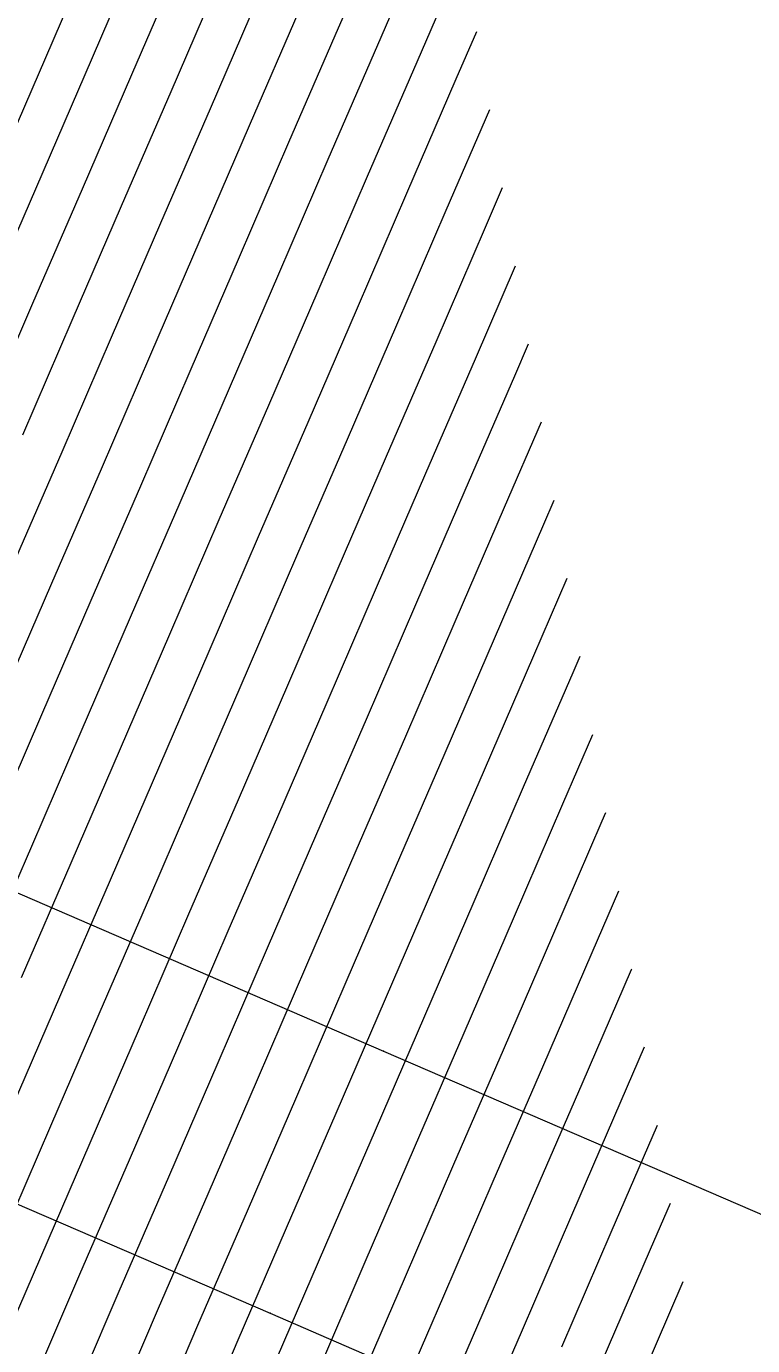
# Model space of a CAD drawing. Header units: millimetres. Extents: x 12535370 to 12592842, y 356201668 to 356234587.
# Drawn here: x 12558702 to 12559997, y 356205591 to 356207941 of the extents above; entities that cross this region are included whole.
import ezdxf
from ezdxf.enums import TextEntityAlignment as Align

# ---------------------------------------------------------------- set-up
doc = ezdxf.new("R2010")
doc.units = ezdxf.units.MM
doc.header["$MEASUREMENT"] = 0
doc.linetypes.add('Dot & Dashed', pattern=[6702.78, 3527.78, -1763.89, 0, -1411.11])
for name, color, linetype, lineweight in [('New_255 Plangrafiken_Pen_No__39', 8, 'Continuous', 13), ('New_290 Raster _ Achsen_Pen_No__108', 7, 'Continuous', 13), ('New_GRUNDSTÜCKSGRENZE_Pen_No__1', 7, 'Continuous', 13)]:
    doc.layers.add(name, color=color, linetype=linetype, lineweight=lineweight)
doc.layers.add('New_290 Raster _ Achsen', color=7, linetype='Continuous')
doc.layers.add('New_GRUNDSTÜCKSGRENZE', color=7, linetype='Continuous')
doc.styles.add('GENERATED_STYLE_1', font='arial.ttf')
doc.dimstyles.new('GENERATED_STYLE__1', dxfattribs={"dimtxt": 125, "dimasz": 47.5, "dimexe": 0.18, "dimexo": 2, "dimgap": 0, "dimtad": 1, "dimlfac": 0.001, "dimzin": 0, "dimdsep": 46, "dimtxsty": 'GENERATED_STYLE_1', "dimblk": 'ARROWHEAD_2', "dimblk1": 'ARROWHEAD_2', "dimblk2": 'ARROWHEAD_2', "dimcen": 0.09, "dimclrd": 7, "dimclre": 7, "dimclrt": 7, "dimadec": 0, "dimazin": 0, "dimtfac": 1, "dimtdec": 4, "dimtmove": 0, "dimatfit": 3, "dimfxl": 1, "dimtolj": 1, "dimtzin": 0, "dimarcsym": 0})

# ---------------------------------------------------------------- blocks, each defined once
blk = doc.blocks.new('*X17', base_point=(12240439.2, 356160438.4))
at = {"layer": 'New_255 Plangrafiken_Pen_No__39', "color": 8, "linetype": 'Continuous', "lineweight": 13}
for p, q in [((12559345.8, 356208142.2), (12559257.8, 356207938.3)), ((12559345.8, 356208142.2), (12559257.8, 356207938.3)), ((12558837.4, 356208119.8), (12558749.4, 356207915.9)), ((12558837.4, 356208119.8), (12558749.4, 356207915.9)), ((12559415.9, 356208111.9), (12559327.8, 356207908)), ((12559415.9, 356208111.9), (12559327.8, 356207908)), ((12558907.5, 356208089.6), (12558819.4, 356207885.7)), ((12558907.5, 356208089.6), (12558819.4, 356207885.7)), ((12558977.5, 356208059.3), (12558889.5, 356207855.4)), ((12558977.5, 356208059.3), (12558889.5, 356207855.4)), ((12559481.5, 356208071.3), (12559397.9, 356207877.8)), ((12559481.5, 356208071.3), (12559397.9, 356207877.8)), ((12559047.6, 356208029.1), (12558959.5, 356207825.2)), ((12559047.6, 356208029.1), (12558959.5, 356207825.2)), ((12559117.7, 356207998.8), (12559029.6, 356207794.9)), ((12559117.7, 356207998.8), (12559029.6, 356207794.9)), ((12559187.7, 356207968.5), (12559099.6, 356207764.6)), ((12559187.7, 356207968.5), (12559099.6, 356207764.6)), ((12558749.4, 356207915.9), (12558661.3, 356207712)), ((12558749.4, 356207915.9), (12558661.3, 356207712)), ((12559257.8, 356207938.3), (12559169.7, 356207734.4)), ((12559257.8, 356207938.3), (12559169.7, 356207734.4)), ((12559504.5, 356207932.1), (12559467.9, 356207847.5)), ((12559504.5, 356207932.1), (12559467.9, 356207847.5)), ((12559327.8, 356207908), (12559239.7, 356207704.1)), ((12559327.8, 356207908), (12559239.7, 356207704.1)), ((12558819.4, 356207885.7), (12558731.3, 356207681.8)), ((12558819.4, 356207885.7), (12558731.3, 356207681.8)), ((12559397.9, 356207877.8), (12559309.8, 356207673.8)), ((12559397.9, 356207877.8), (12559309.8, 356207673.8)), ((12558889.5, 356207855.4), (12558801.4, 356207651.5)), ((12558889.5, 356207855.4), (12558801.4, 356207651.5)), ((12559467.9, 356207847.5), (12559379.8, 356207643.6)), ((12559467.9, 356207847.5), (12559379.8, 356207643.6)), ((12558959.5, 356207825.2), (12558871.4, 356207621.2)), ((12558959.5, 356207825.2), (12558871.4, 356207621.2)), ((12559029.6, 356207794.9), (12558941.5, 356207591)), ((12559029.6, 356207794.9), (12558941.5, 356207591)), ((12559527.5, 356207792.9), (12559449.9, 356207613.3)), ((12559527.5, 356207792.9), (12559449.9, 356207613.3)), ((12559099.6, 356207764.6), (12559011.5, 356207560.7)), ((12559099.6, 356207764.6), (12559011.5, 356207560.7)), ((12559169.7, 356207734.4), (12559081.6, 356207530.5)), ((12559169.7, 356207734.4), (12559081.6, 356207530.5)), ((12559239.7, 356207704.1), (12559151.6, 356207500.2)), ((12559239.7, 356207704.1), (12559151.6, 356207500.2)), ((12558731.3, 356207681.8), (12558643.2, 356207477.9)), ((12558731.3, 356207681.8), (12558643.2, 356207477.9)), ((12559309.8, 356207673.8), (12559221.7, 356207469.9)), ((12559309.8, 356207673.8), (12559221.7, 356207469.9)), ((12558801.4, 356207651.5), (12558713.3, 356207447.6)), ((12558801.4, 356207651.5), (12558713.3, 356207447.6)), ((12559379.8, 356207643.6), (12559291.8, 356207439.7)), ((12559379.8, 356207643.6), (12559291.8, 356207439.7)), ((12559550.5, 356207653.8), (12559519.9, 356207583.1)), ((12559550.5, 356207653.8), (12559519.9, 356207583.1)), ((12558871.4, 356207621.2), (12558783.3, 356207417.3)), ((12558871.4, 356207621.2), (12558783.3, 356207417.3)), ((12559449.9, 356207613.3), (12559361.8, 356207409.4)), ((12559449.9, 356207613.3), (12559361.8, 356207409.4)), ((12558941.5, 356207591), (12558853.4, 356207387.1)), ((12558941.5, 356207591), (12558853.4, 356207387.1)), ((12559519.9, 356207583.1), (12559431.9, 356207379.1)), ((12559519.9, 356207583.1), (12559431.9, 356207379.1)), ((12559011.5, 356207560.7), (12558923.5, 356207356.8)), ((12559011.5, 356207560.7), (12558923.5, 356207356.8)), ((12559081.6, 356207530.5), (12558993.5, 356207326.5)), ((12559081.6, 356207530.5), (12558993.5, 356207326.5)), ((12559151.6, 356207500.2), (12559063.6, 356207296.3)), ((12559151.6, 356207500.2), (12559063.6, 356207296.3)), ((12559573.5, 356207514.6), (12559501.9, 356207348.9)), ((12559573.5, 356207514.6), (12559501.9, 356207348.9)), ((12559221.7, 356207469.9), (12559133.6, 356207266)), ((12559221.7, 356207469.9), (12559133.6, 356207266)), ((12558713.3, 356207447.6), (12558625.2, 356207243.7)), ((12558713.3, 356207447.6), (12558625.2, 356207243.7)), ((12559291.8, 356207439.7), (12559203.7, 356207235.8)), ((12559291.8, 356207439.7), (12559203.7, 356207235.8)), ((12558783.3, 356207417.3), (12558695.3, 356207213.4)), ((12558783.3, 356207417.3), (12558695.3, 356207213.4)), ((12559361.8, 356207409.4), (12559273.7, 356207205.5)), ((12559361.8, 356207409.4), (12559273.7, 356207205.5)), ((12558853.4, 356207387.1), (12558765.3, 356207183.2)), ((12558853.4, 356207387.1), (12558765.3, 356207183.2)), ((12559431.9, 356207379.1), (12559343.8, 356207175.2)), ((12559431.9, 356207379.1), (12559343.8, 356207175.2)), ((12559596.5, 356207375.4), (12559572, 356207318.6)), ((12559596.5, 356207375.4), (12559572, 356207318.6)), ((12558923.5, 356207356.8), (12558835.4, 356207152.9)), ((12558923.5, 356207356.8), (12558835.4, 356207152.9)), ((12559501.9, 356207348.9), (12559413.8, 356207145)), ((12559501.9, 356207348.9), (12559413.8, 356207145)), ((12558993.5, 356207326.5), (12558905.4, 356207122.6)), ((12558993.5, 356207326.5), (12558905.4, 356207122.6)), ((12559572, 356207318.6), (12559483.9, 356207114.7)), ((12559572, 356207318.6), (12559483.9, 356207114.7)), ((12559063.6, 356207296.3), (12558975.5, 356207092.4)), ((12559063.6, 356207296.3), (12558975.5, 356207092.4)), ((12559133.6, 356207266), (12559045.5, 356207062.1)), ((12559133.6, 356207266), (12559045.5, 356207062.1)), ((12559203.7, 356207235.8), (12559115.6, 356207031.8)), ((12559203.7, 356207235.8), (12559115.6, 356207031.8)), ((12559619.5, 356207236.2), (12559553.9, 356207084.4)), ((12559619.5, 356207236.2), (12559553.9, 356207084.4)), ((12559273.7, 356207205.5), (12559185.6, 356207001.6)), ((12559273.7, 356207205.5), (12559185.6, 356207001.6)), ((12558765.3, 356207183.2), (12558677.2, 356206979.2)), ((12558765.3, 356207183.2), (12558677.2, 356206979.2)), ((12559343.8, 356207175.2), (12559255.7, 356206971.3)), ((12559343.8, 356207175.2), (12559255.7, 356206971.3)), ((12558835.4, 356207152.9), (12558747.3, 356206949)), ((12558835.4, 356207152.9), (12558747.3, 356206949)), ((12559413.8, 356207145), (12559325.7, 356206941.1)), ((12559413.8, 356207145), (12559325.7, 356206941.1)), ((12558905.4, 356207122.6), (12558817.3, 356206918.7)), ((12558905.4, 356207122.6), (12558817.3, 356206918.7)), ((12559483.9, 356207114.7), (12559395.8, 356206910.8)), ((12559483.9, 356207114.7), (12559395.8, 356206910.8)), ((12559642.5, 356207097), (12559624, 356207054.2)), ((12559642.5, 356207097), (12559624, 356207054.2)), ((12558975.5, 356207092.4), (12558887.4, 356206888.5)), ((12558975.5, 356207092.4), (12558887.4, 356206888.5)), ((12559553.9, 356207084.4), (12559465.9, 356206880.5)), ((12559553.9, 356207084.4), (12559465.9, 356206880.5)), ((12559045.5, 356207062.1), (12558957.4, 356206858.2)), ((12559045.5, 356207062.1), (12558957.4, 356206858.2)), ((12559624, 356207054.2), (12559535.9, 356206850.3)), ((12559624, 356207054.2), (12559535.9, 356206850.3)), ((12559115.6, 356207031.8), (12559027.5, 356206827.9)), ((12559115.6, 356207031.8), (12559027.5, 356206827.9)), ((12559185.6, 356207001.6), (12559097.6, 356206797.7)), ((12559185.6, 356207001.6), (12559097.6, 356206797.7)), ((12559255.7, 356206971.3), (12559167.6, 356206767.4)), ((12559255.7, 356206971.3), (12559167.6, 356206767.4)), ((12559665.5, 356206957.8), (12559606, 356206820)), ((12559665.5, 356206957.8), (12559606, 356206820)), ((12558747.3, 356206949), (12558659.2, 356206745.1)), ((12558747.3, 356206949), (12558659.2, 356206745.1)), ((12559325.7, 356206941.1), (12559237.7, 356206737.1)), ((12559325.7, 356206941.1), (12559237.7, 356206737.1)), ((12558817.3, 356206918.7), (12558729.2, 356206714.8)), ((12558817.3, 356206918.7), (12558729.2, 356206714.8)), ((12559395.8, 356206910.8), (12559307.7, 356206706.9)), ((12559395.8, 356206910.8), (12559307.7, 356206706.9)), ((12558887.4, 356206888.5), (12558799.3, 356206684.5)), ((12558887.4, 356206888.5), (12558799.3, 356206684.5)), ((12558957.4, 356206858.2), (12558869.4, 356206654.3)), ((12558957.4, 356206858.2), (12558869.4, 356206654.3)), ((12559465.9, 356206880.5), (12559377.8, 356206676.6)), ((12559465.9, 356206880.5), (12559377.8, 356206676.6)), ((12559535.9, 356206850.3), (12559447.8, 356206646.4)), ((12559535.9, 356206850.3), (12559447.8, 356206646.4)), ((12559027.5, 356206827.9), (12558939.4, 356206624)), ((12559027.5, 356206827.9), (12558939.4, 356206624)), ((12559606, 356206820), (12559517.9, 356206616.1)), ((12559606, 356206820), (12559517.9, 356206616.1)), ((12559688.5, 356206818.6), (12559676, 356206789.7)), ((12559688.5, 356206818.6), (12559676, 356206789.7)), ((12559097.6, 356206797.7), (12559009.5, 356206593.8)), ((12559097.6, 356206797.7), (12559009.5, 356206593.8)), ((12559676, 356206789.7), (12559587.9, 356206585.8)), ((12559676, 356206789.7), (12559587.9, 356206585.8)), ((12559167.6, 356206767.4), (12559079.5, 356206563.5)), ((12559167.6, 356206767.4), (12559079.5, 356206563.5)), ((12559237.7, 356206737.1), (12559149.6, 356206533.2)), ((12559237.7, 356206737.1), (12559149.6, 356206533.2)), ((12558729.2, 356206714.8), (12558641.2, 356206510.9)), ((12558729.2, 356206714.8), (12558641.2, 356206510.9)), ((12559307.7, 356206706.9), (12559219.6, 356206503)), ((12559307.7, 356206706.9), (12559219.6, 356206503)), ((12558799.3, 356206684.5), (12558711.2, 356206480.6)), ((12558799.3, 356206684.5), (12558711.2, 356206480.6)), ((12559377.8, 356206676.6), (12559289.7, 356206472.7)), ((12559377.8, 356206676.6), (12559289.7, 356206472.7)), ((12559711.5, 356206679.4), (12559658, 356206555.6)), ((12559711.5, 356206679.4), (12559658, 356206555.6)), ((12558869.4, 356206654.3), (12558781.3, 356206450.4)), ((12558869.4, 356206654.3), (12558781.3, 356206450.4)), ((12559447.8, 356206646.4), (12559359.7, 356206442.4)), ((12559447.8, 356206646.4), (12559359.7, 356206442.4)), ((12558939.4, 356206624), (12558851.3, 356206420.1)), ((12558939.4, 356206624), (12558851.3, 356206420.1)), ((12559517.9, 356206616.1), (12559429.8, 356206412.2)), ((12559517.9, 356206616.1), (12559429.8, 356206412.2)), ((12559009.5, 356206593.8), (12558921.4, 356206389.8)), ((12559009.5, 356206593.8), (12558921.4, 356206389.8)), ((12559587.9, 356206585.8), (12559499.8, 356206381.9)), ((12559587.9, 356206585.8), (12559499.8, 356206381.9)), ((12559079.5, 356206563.5), (12558991.4, 356206359.6)), ((12559079.5, 356206563.5), (12558991.4, 356206359.6)), ((12559658, 356206555.6), (12559569.9, 356206351.7)), ((12559658, 356206555.6), (12559569.9, 356206351.7)), ((12559149.6, 356206533.2), (12559061.5, 356206329.3)), ((12559149.6, 356206533.2), (12559061.5, 356206329.3)), ((12559734.5, 356206540.2), (12559728, 356206525.3)), ((12559734.5, 356206540.2), (12559728, 356206525.3)), ((12559728, 356206525.3), (12559640, 356206321.4)), ((12559728, 356206525.3), (12559640, 356206321.4)), ((12559219.6, 356206503), (12559131.5, 356206299.1)), ((12559219.6, 356206503), (12559131.5, 356206299.1)), ((12558711.2, 356206480.6), (12558623.1, 356206276.7)), ((12558711.2, 356206480.6), (12558623.1, 356206276.7)), ((12559289.7, 356206472.7), (12559201.6, 356206268.8)), ((12559289.7, 356206472.7), (12559201.6, 356206268.8)), ((12558781.3, 356206450.4), (12558693.2, 356206246.5)), ((12558781.3, 356206450.4), (12558693.2, 356206246.5)), ((12559359.7, 356206442.4), (12559271.7, 356206238.5)), ((12559359.7, 356206442.4), (12559271.7, 356206238.5)), ((12558851.3, 356206420.1), (12558763.2, 356206216.2)), ((12558851.3, 356206420.1), (12558763.2, 356206216.2)), ((12559429.8, 356206412.2), (12559341.7, 356206208.3)), ((12559429.8, 356206412.2), (12559341.7, 356206208.3)), ((12558921.4, 356206389.8), (12558833.3, 356206185.9)), ((12558921.4, 356206389.8), (12558833.3, 356206185.9)), ((12559757.5, 356206401), (12559710, 356206291.1)), ((12559757.5, 356206401), (12559710, 356206291.1)), ((12559499.8, 356206381.9), (12559411.8, 356206178)), ((12559499.8, 356206381.9), (12559411.8, 356206178)), ((12558991.4, 356206359.6), (12558903.3, 356206155.7)), ((12558991.4, 356206359.6), (12558903.3, 356206155.7)), ((12559569.9, 356206351.7), (12559481.8, 356206147.8)), ((12559569.9, 356206351.7), (12559481.8, 356206147.8)), ((12559061.5, 356206329.3), (12558973.4, 356206125.4)), ((12559061.5, 356206329.3), (12558973.4, 356206125.4)), ((12559640, 356206321.4), (12559551.9, 356206117.5)), ((12559640, 356206321.4), (12559551.9, 356206117.5)), ((12559131.5, 356206299.1), (12559043.5, 356206095.2)), ((12559131.5, 356206299.1), (12559043.5, 356206095.2)), ((12559710, 356206291.1), (12559621.9, 356206087.2)), ((12559710, 356206291.1), (12559621.9, 356206087.2)), ((12559201.6, 356206268.8), (12559113.5, 356206064.9)), ((12559201.6, 356206268.8), (12559113.5, 356206064.9)), ((12559780.1, 356206260.9), (12559692, 356206057)), ((12559780.1, 356206260.9), (12559692, 356206057)), ((12559780.5, 356206261.8), (12559780.1, 356206260.9)), ((12559780.5, 356206261.8), (12559780.1, 356206260.9)), ((12559271.7, 356206238.5), (12559183.6, 356206034.6)), ((12559271.7, 356206238.5), (12559183.6, 356206034.6)), ((12558763.2, 356206216.2), (12558675.2, 356206012.3)), ((12558763.2, 356206216.2), (12558675.2, 356206012.3)), ((12559341.7, 356206208.3), (12559253.6, 356206004.4)), ((12559341.7, 356206208.3), (12559253.6, 356206004.4)), ((12558833.3, 356206185.9), (12558745.2, 356205982)), ((12558833.3, 356206185.9), (12558745.2, 356205982)), ((12559411.8, 356206178), (12559323.7, 356205974.1)), ((12559411.8, 356206178), (12559323.7, 356205974.1)), ((12558903.3, 356206155.7), (12558815.3, 356205951.8)), ((12558903.3, 356206155.7), (12558815.3, 356205951.8)), ((12559481.8, 356206147.8), (12559393.7, 356205943.8)), ((12559481.8, 356206147.8), (12559393.7, 356205943.8)), ((12558973.4, 356206125.4), (12558885.3, 356205921.5)), ((12558973.4, 356206125.4), (12558885.3, 356205921.5)), ((12559551.9, 356206117.5), (12559463.8, 356205913.6)), ((12559551.9, 356206117.5), (12559463.8, 356205913.6)), ((12559803.4, 356206122.6), (12559762, 356206026.7)), ((12559803.4, 356206122.6), (12559762, 356206026.7)), ((12559043.5, 356206095.2), (12558955.4, 356205891.2)), ((12559043.5, 356206095.2), (12558955.4, 356205891.2)), ((12559621.9, 356206087.2), (12559533.8, 356205883.3)), ((12559621.9, 356206087.2), (12559533.8, 356205883.3)), ((12559113.5, 356206064.9), (12559025.4, 356205861)), ((12559113.5, 356206064.9), (12559025.4, 356205861)), ((12559692, 356206057), (12559603.9, 356205853.1)), ((12559692, 356206057), (12559603.9, 356205853.1)), ((12559183.6, 356206034.6), (12559095.5, 356205830.7)), ((12559183.6, 356206034.6), (12559095.5, 356205830.7)), ((12559762, 356206026.7), (12559673.9, 356205822.8)), ((12559762, 356206026.7), (12559673.9, 356205822.8)), ((12559253.6, 356206004.4), (12559165.5, 356205800.5)), ((12559253.6, 356206004.4), (12559165.5, 356205800.5)), ((12558745.2, 356205982), (12558657.1, 356205778.1)), ((12558745.2, 356205982), (12558657.1, 356205778.1)), ((12559323.7, 356205974.1), (12559235.6, 356205770.2)), ((12559323.7, 356205974.1), (12559235.6, 356205770.2)), ((12559826.4, 356205983.4), (12559744, 356205792.5)), ((12559826.4, 356205983.4), (12559744, 356205792.5)), ((12558815.3, 356205951.8), (12558727.2, 356205747.9)), ((12558815.3, 356205951.8), (12558727.2, 356205747.9)), ((12559393.7, 356205943.8), (12559305.6, 356205739.9)), ((12559393.7, 356205943.8), (12559305.6, 356205739.9)), ((12558885.3, 356205921.5), (12558797.2, 356205717.6)), ((12558885.3, 356205921.5), (12558797.2, 356205717.6)), ((12559463.8, 356205913.6), (12559375.7, 356205709.7)), ((12559463.8, 356205913.6), (12559375.7, 356205709.7)), ((12558955.4, 356205891.2), (12558867.3, 356205687.3)), ((12558955.4, 356205891.2), (12558867.3, 356205687.3)), ((12559533.8, 356205883.3), (12559445.8, 356205679.4)), ((12559533.8, 356205883.3), (12559445.8, 356205679.4)), ((12559025.4, 356205861), (12558937.3, 356205657.1)), ((12559025.4, 356205861), (12558937.3, 356205657.1)), ((12559603.9, 356205853.1), (12559515.8, 356205649.1)), ((12559603.9, 356205853.1), (12559515.8, 356205649.1)), ((12559095.5, 356205830.7), (12559007.4, 356205626.8)), ((12559095.5, 356205830.7), (12559007.4, 356205626.8)), ((12559849.4, 356205844.2), (12559814.1, 356205762.3)), ((12559849.4, 356205844.2), (12559814.1, 356205762.3)), ((12559165.5, 356205800.5), (12559077.4, 356205596.5)), ((12559165.5, 356205800.5), (12559077.4, 356205596.5)), ((12559673.9, 356205822.8), (12559585.9, 356205618.9)), ((12559673.9, 356205822.8), (12559585.9, 356205618.9)), ((12559744, 356205792.5), (12559655.9, 356205588.6)), ((12559744, 356205792.5), (12559655.9, 356205588.6)), ((12559235.6, 356205770.2), (12559147.5, 356205566.3)), ((12559235.6, 356205770.2), (12559147.5, 356205566.3)), ((12559814.1, 356205762.3), (12559726, 356205558.4)), ((12559814.1, 356205762.3), (12559726, 356205558.4)), ((12558727.2, 356205747.9), (12558639.1, 356205543.9)), ((12558727.2, 356205747.9), (12558639.1, 356205543.9)), ((12559305.6, 356205739.9), (12559217.6, 356205536)), ((12559305.6, 356205739.9), (12559217.6, 356205536)), ((12558797.2, 356205717.6), (12558709.1, 356205513.7)), ((12558797.2, 356205717.6), (12558709.1, 356205513.7)), ((12559375.7, 356205709.7), (12559287.6, 356205505.8)), ((12559375.7, 356205709.7), (12559287.6, 356205505.8)), ((12558867.3, 356205687.3), (12558779.2, 356205483.4)), ((12558867.3, 356205687.3), (12558779.2, 356205483.4)), ((12559872.4, 356205705), (12559796, 356205528.1)), ((12559872.4, 356205705), (12559796, 356205528.1)), ((12559445.8, 356205679.4), (12559357.7, 356205475.5)), ((12559445.8, 356205679.4), (12559357.7, 356205475.5)), ((12558937.3, 356205657.1), (12558849.3, 356205453.2)), ((12558937.3, 356205657.1), (12558849.3, 356205453.2)), ((12559515.8, 356205649.1), (12559427.7, 356205445.2)), ((12559515.8, 356205649.1), (12559427.7, 356205445.2)), ((12559007.4, 356205626.8), (12558919.3, 356205422.9)), ((12559007.4, 356205626.8), (12558919.3, 356205422.9)), ((12559585.9, 356205618.9), (12559497.8, 356205415)), ((12559585.9, 356205618.9), (12559497.8, 356205415)), ((12559077.4, 356205596.5), (12558989.4, 356205392.6)), ((12559077.4, 356205596.5), (12558989.4, 356205392.6))]:
    blk.add_line(p, q, dxfattribs=at)
blk = doc.blocks.new('Fill_3', base_point=(12240439.2, 356160438.4))
at = {"layer": 'New_255 Plangrafiken_Pen_No__39', "color": 8, "linetype": 'Continuous', "lineweight": 13}
blk.add_blockref('*X17', (12240439.2, 356160438.4), dxfattribs=at)
blk = doc.blocks.new('Standard grid marker[32]', base_point=(12537215.3, 356215118.3))
at = {"layer": 'New_290 Raster _ Achsen_Pen_No__108', "color": 7, "linetype": 'Dot & Dashed', "lineweight": 13}
for p, q in [((12538133.3, 356214721.8), (12559136.8, 356205648.6)), ((12559136.8, 356205648.6), (12560054.8, 356205252.1))]:
    blk.add_line(p, q, dxfattribs=at)
blk.add_point((12559136.8, 356205648.6), dxfattribs=at)
blk.add_point((12559136.8, 356205648.6), dxfattribs=at)
at = {"layer": 'New_290 Raster _ Achsen_Pen_No__108', "color": 7, "lineweight": 13, "style": 'GENERATED_STYLE_1'}
for tag, p in [('AC_MarkerText_1_0', (12537098, 356215253.8)), ('AC_MarkerText_1_1', (12560258.8, 356205248.7))]:
    blk.add_attdef(tag, text='', height=150, rotation=336.6365, dxfattribs=at).set_placement(p, align=Align.TOP_CENTER)
blk = doc.blocks.new('Standard grid marker[40]', base_point=(12537423.5, 356215582.6))
at = {"layer": 'New_290 Raster _ Achsen_Pen_No__108', "color": 7, "linetype": 'Dot & Dashed', "lineweight": 13}
for p, q in [((12538341.5, 356215186.1), (12559338.5, 356206115.7)), ((12559338.5, 356206115.7), (12560256.5, 356205719.1))]:
    blk.add_line(p, q, dxfattribs=at)
blk.add_point((12559338.5, 356206115.7), dxfattribs=at)
blk.add_point((12559338.5, 356206115.7), dxfattribs=at)
at = {"layer": 'New_290 Raster _ Achsen_Pen_No__108', "color": 7, "lineweight": 13, "style": 'GENERATED_STYLE_1'}
for tag, p in [('AC_MarkerText_1_0', (12537306.2, 356215718.1)), ('AC_MarkerText_1_1', (12560460.5, 356205715.8))]:
    blk.add_attdef(tag, text='', height=150, rotation=336.6365, dxfattribs=at).set_placement(p, align=Align.TOP_CENTER)
blk = doc.blocks.new('*D175', base_point=(12240439.2, 356160438.4))
at = {"layer": 'New_GRUNDSTÜCKSGRENZE_Pen_No__1', "color": 7, "linetype": 'Continuous', "lineweight": 13, "transparency": 16777216}
for p, q in [((12558057.6, 356223871.2), (12558052.9, 356223901.4)), ((12558103.9, 356223878.4), (12558011.3, 356223863.9)), ((12558091.3, 356223858.2), (12558023.9, 356223884.2)), ((12560800.1, 356206349.1), (12558057.6, 356223871.2)), ((12560846.5, 356206356.4), (12560753.8, 356206341.9)), ((12560766.5, 356206362.1), (12560833.8, 356206336.1)), ((12560804.9, 356206318.9), (12560800.1, 356206349.1))]:
    blk.add_line(p, q, dxfattribs=at)
at = {"layer": 'New_GRUNDSTÜCKSGRENZE_Pen_No__1', "color": 7, "lineweight": 13, "transparency": 16777216, "insert": (12559385.9, 356215352.4), "char_height": 125, "attachment_point": 7, "rotation": 278.8957, "style": 'GENERATED_STYLE_1'}
blk.add_mtext('\\A1;{\\pql;\\fArial|b0|i0|c0|p0;\\W1.000000;17,73\\fArial|b0|i0|c0|p0;\\W1.000000;\\A1{\\H.66x;\\S5^  ;}}', dxfattribs=at)
blk = doc.blocks.new('ARROWHEAD_2')
at = {"color": 0, "linetype": 'Continuous', "lineweight": 0}
for p, q in [((-0.378, -0.655), (0.378, 0.655)), ((0, 0), (-1, 0))]:
    blk.add_line(p, q, dxfattribs=at)

msp = doc.modelspace()

# ---------------------------------------------------------------- block references
at = {"layer": 'New_255 Plangrafiken_Pen_No__39', "color": 8, "linetype": 'Continuous', "lineweight": 13}
msp.add_blockref('Fill_3', (12240439.157, 356160438.356), dxfattribs=at)
at = {"layer": 'New_290 Raster _ Achsen', "color": 7, "linetype": 'Continuous', "lineweight": 13}
for name, p in [('Standard grid marker[40]', (12537423.532, 356215582.626)), ('Standard grid marker[32]', (12537215.32, 356215118.348))]:
    msp.add_blockref(name, p, dxfattribs=at)

# ---------------------------------------------------------------- dimensions: what is measured, and where the dimension line sits
at = {"layer": 'New_GRUNDSTÜCKSGRENZE', "color": 7, "linetype": 'Continuous', "lineweight": 13}
dim = msp.add_linear_dim(base=(12558057.61, 356223871.19), p1=(12557854.794, 356205888.099), p2=(12555111.397, 356223410.052), angle=98.895694, dimstyle='GENERATED_STYLE__1', dxfattribs=at)
dim.commit()
dim.dimension.update_dxf_attribs({"geometry": '*D175', "text_midpoint": (12559535.694, 356214993.547), "dimtype": 160, "text_rotation": 278.895694})

doc.saveas('drawing.dxf')
